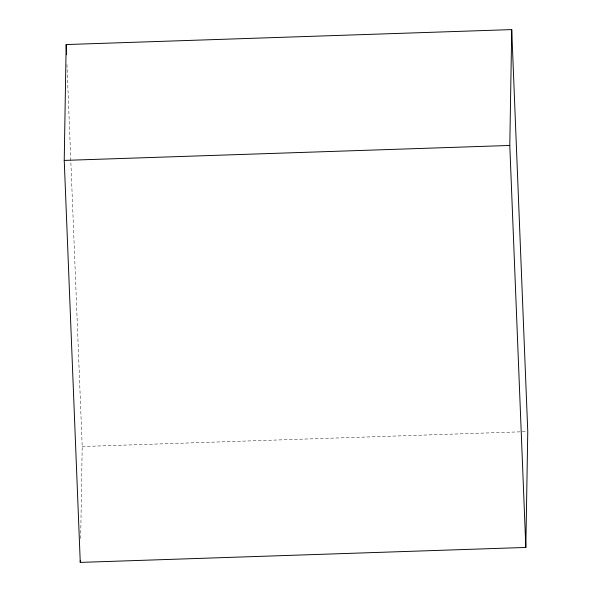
<?xml version="1.0" encoding="UTF-8"?>
<svg xmlns="http://www.w3.org/2000/svg" width="592" height="592" viewBox="0 0 592 592"><rect width="100%" height="100%" fill="white"/><g stroke="black" fill="none" stroke-linecap="round" stroke-linejoin="round"><path stroke-width="0.44" stroke-dasharray="2.96 2.22" d="M80.667 538.491L82.207 446.538L66.948 63.958M82.207 446.538L526.843 431.62"/><path stroke-width="0.89" d="M64.232 160.41L66.171 44.555L511.732 29.6L527.768 431.59L525.829 547.445L80.268 562.4L64.232 160.41L509.793 145.462L511.732 29.6M80.268 562.4L80.297 560.557M509.793 145.462L525.829 547.445M66.171 44.555L66.578 54.716"/></g></svg>
